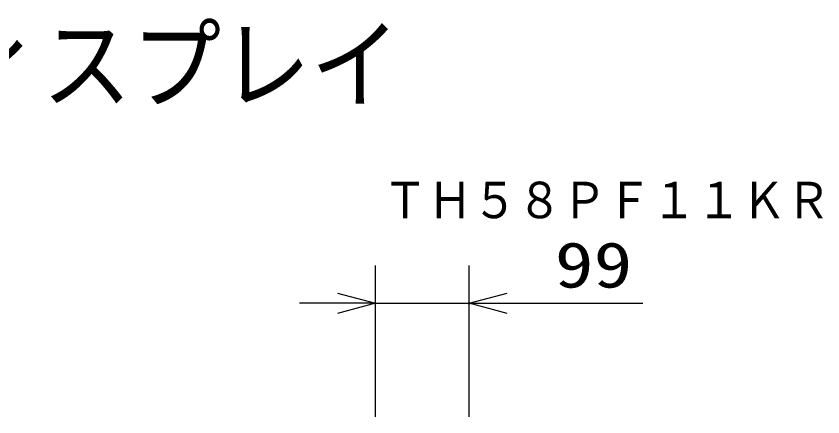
# Model space of a CAD drawing. Units: millimetres, scale not verified. Extents: x -63 to 63, y -57 to 57.
# Drawn here: x 19.82 to 62.38, y 36.21 to 57.39 of the extents above; entities that cross this region are included whole.
import ezdxf
from ezdxf.enums import TextEntityAlignment as Align

# ---------------------------------------------------------------- set-up
doc = ezdxf.new("R2010")
doc.units = ezdxf.units.MM
doc.header["$LTSCALE"] = 0.190236
doc.header["$PDMODE"] = 32
doc.header["$PDSIZE"] = 0.0951
for name, color, linetype in [('0-0_GAIKEI', 1, 'Continuous'), ('0-1_TOUROKU', 7, 'Continuous'), ('0-2_MOJI1', 2, 'Continuous')]:
    doc.layers.add(name, color=color, linetype=linetype)
doc.styles.add('ＭＳ ゴシック', font='')
doc.styles.get('ＭＳ ゴシック').set_extended_font_data('MS Gothic')

# ---------------------------------------------------------------- blocks, each defined once
blk = doc.blocks.new('_OPEN30')
at = {"layer": '0-1_TOUROKU'}
blk.add_line((0, 0), (-1, 0), dxfattribs=at)
blk.add_lwpolyline([(-1, 0.26795), (0, 0), (-1, -0.26795)], dxfattribs=at)

msp = doc.modelspace()

# ---------------------------------------------------------------- linework, layer by layer
at = {"layer": '0-0_GAIKEI', "color": 3}
for p, q in [((38.7714, 36.2108), (38.7714, 44.2108)), ((43.7214, 36.2108), (43.7214, 44.2108)), ((36.7714, 42.2108), (34.7714, 42.2108)), ((38.7714, 42.2108), (43.7214, 42.2108)), ((45.7214, 42.2108), (52.8881, 42.2108))]:
    msp.add_line(p, q, dxfattribs=at)
at = {"layer": '0-1_TOUROKU'}
msp.add_point((43.7214, 42.2108), dxfattribs=at)

# ---------------------------------------------------------------- block references
at = {"layer": '0-0_GAIKEI', "xscale": 2, "yscale": 2}
msp.add_blockref('_OPEN30', (38.7714, 42.2108), dxfattribs=at)
at = {"layer": '0-0_GAIKEI', "xscale": 2, "yscale": 2, "rotation": 180}
msp.add_blockref('_OPEN30', (43.7214, 42.2108), dxfattribs=at)

# ---------------------------------------------------------------- texts
at = {"layer": '0-0_GAIKEI', "color": 3, "style": 'ＭＳ ゴシック', "width": 1.25}
msp.add_text('99', height=2.406, dxfattribs=at).set_placement((48.2378, 42.3204), align=Align.BOTTOM_LEFT)
at = {"layer": '0-1_TOUROKU', "color": 1, "style": 'ＭＳ ゴシック', "width": 0.9}
msp.add_text('ＴＨ５８ＰＦ１１ＫＲ', height=1.925, dxfattribs=at).set_placement((39.1667, 46.13), align=Align.BOTTOM_LEFT)
at = {"layer": '0-2_MOJI1', "style": 'ＭＳ ゴシック', "width": 0.9}
msp.add_text('ハイビジョンプラズマディスプレイ', height=3.848, dxfattribs=at).set_placement((-35.5001, 51.7599), align=Align.BOTTOM_LEFT)

doc.saveas('drawing.dxf')
